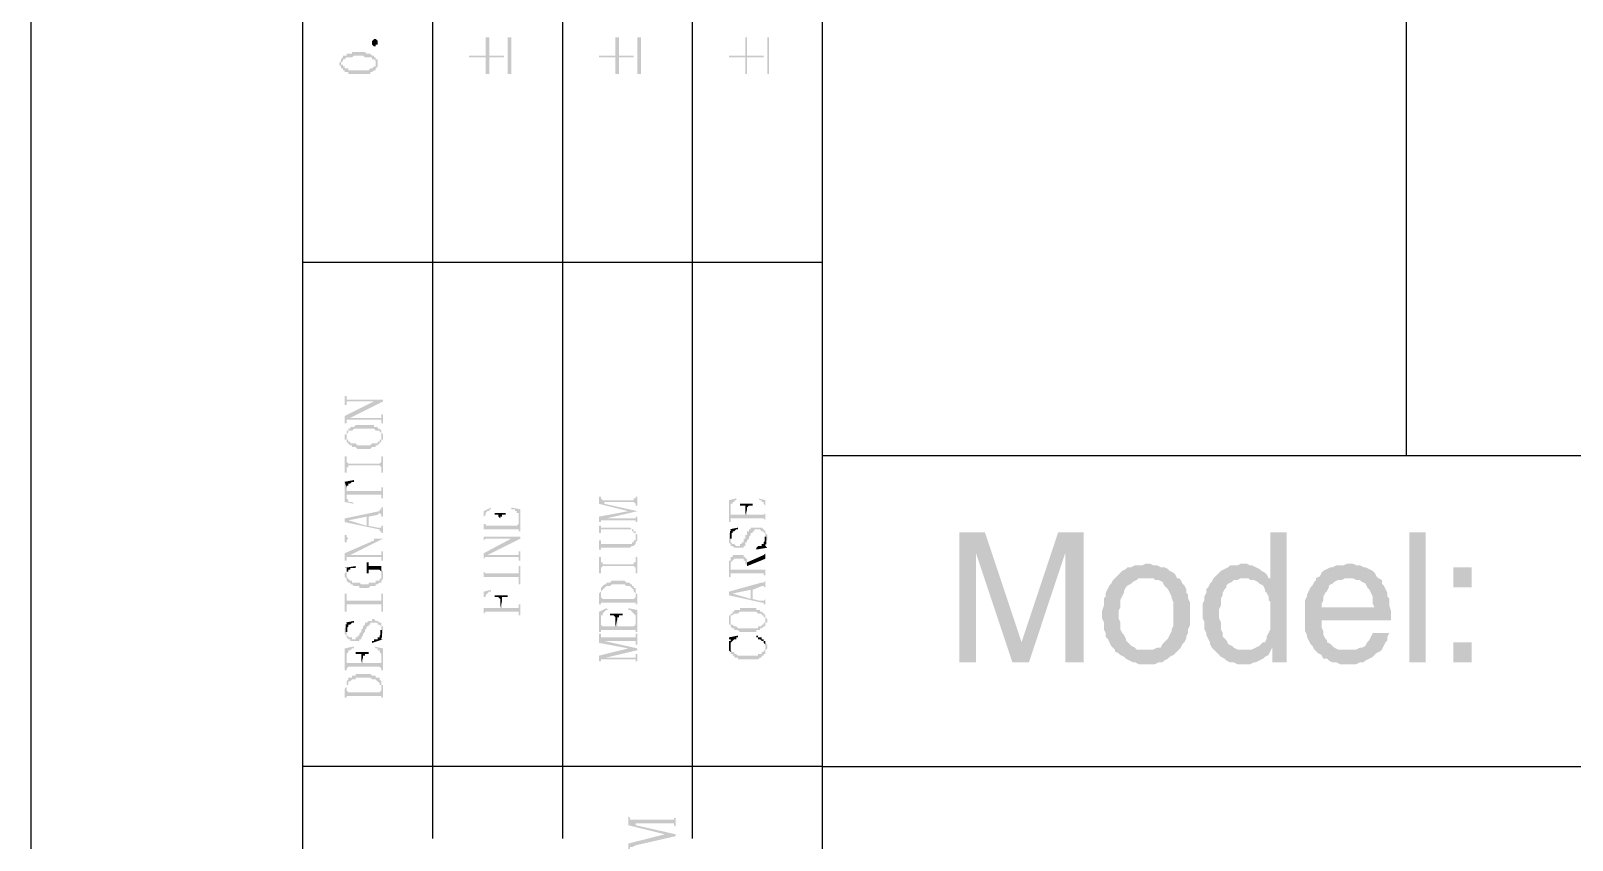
# Model space of a CAD drawing. Header units: millimetres. Extents: x 7018 to 13530, y 4187 to 5692.
# Drawn here: x 7018 to 7056.03, y 4977.43 to 4997.39 of the extents above; entities that cross this region are included whole.
import ezdxf

# ---------------------------------------------------------------- set-up
doc = ezdxf.new("R2010")
doc.units = ezdxf.units.MM

msp = doc.modelspace()

# ---------------------------------------------------------------- hatches: boundary and pattern name
at = {"transparency": 33554559}
for points in [[(7026.558, 4997.095), (7026.558, 4997.05), (7026.513, 4997.05), (7026.513, 4997.005), (7026.468, 4997.005), (7026.423, 4997.05), (7026.423, 4997.095), (7026.423, 4997.14), (7026.423, 4997.14), (7026.468, 4997.186), (7026.513, 4997.186), (7026.558, 4997.14), (7026.558, 4997.095)], [(7028.815, 4996.779), (7028.815, 4996.734), (7029.221, 4996.734), (7029.221, 4996.328), (7029.312, 4996.328), (7029.312, 4996.734), (7029.673, 4996.734), (7029.673, 4996.779), (7029.312, 4996.779), (7029.312, 4997.231), (7029.221, 4997.231), (7029.221, 4996.779)], [(7029.853, 4996.328), (7029.853, 4997.231), (7029.763, 4997.231), (7029.763, 4996.328)], [(7032.019, 4996.779), (7032.019, 4996.734), (7032.426, 4996.734), (7032.426, 4996.328), (7032.516, 4996.328), (7032.516, 4996.734), (7032.877, 4996.734), (7032.877, 4996.779), (7032.516, 4996.779), (7032.516, 4997.231), (7032.426, 4997.231), (7032.426, 4996.779)], [(7033.057, 4996.328), (7033.057, 4997.231), (7032.967, 4997.231), (7032.967, 4996.328)], [(7035.224, 4996.779), (7035.224, 4996.734), (7035.63, 4996.734), (7035.63, 4996.328), (7035.675, 4996.328), (7035.675, 4996.734), (7036.081, 4996.734), (7036.081, 4996.779), (7035.675, 4996.779), (7035.675, 4997.231), (7035.63, 4997.231), (7035.63, 4996.779)], [(7036.217, 4996.328), (7036.217, 4997.231), (7036.172, 4997.231), (7036.172, 4996.328)], [(7025.611, 4996.599), (7025.611, 4996.554), (7025.656, 4996.509), (7025.656, 4996.463), (7025.656, 4996.599), (7025.656, 4996.599), (7025.701, 4996.644), (7025.701, 4996.689), (7025.746, 4996.689), (7025.791, 4996.734), (7025.927, 4996.734), (7025.972, 4996.779), (7026.197, 4996.779), (7026.243, 4996.734), (7026.423, 4996.734), (7026.423, 4996.689), (7026.468, 4996.689), (7026.513, 4996.644), (7026.513, 4996.599), (7026.513, 4996.734), (7026.468, 4996.734), (7026.468, 4996.779), (7026.423, 4996.779), (7026.378, 4996.824), (7026.288, 4996.824), (7026.243, 4996.87), (7025.927, 4996.87), (7025.927, 4996.824), (7025.791, 4996.824), (7025.791, 4996.779), (7025.701, 4996.779), (7025.701, 4996.734), (7025.701, 4996.734), (7025.656, 4996.689), (7025.656, 4996.644), (7025.656, 4996.644)], [(7025.656, 4996.463), (7025.701, 4996.463), (7025.701, 4996.418), (7025.746, 4996.418), (7025.746, 4996.373), (7025.836, 4996.373), (7025.836, 4996.328), (7026.378, 4996.328), (7026.378, 4996.373), (7026.423, 4996.373), (7026.468, 4996.418), (7026.513, 4996.418), (7026.513, 4996.463), (7026.513, 4996.463), (7026.558, 4996.509), (7026.558, 4996.554), (7026.558, 4996.599), (7026.558, 4996.644), (7026.558, 4996.689), (7026.513, 4996.689), (7026.513, 4996.554), (7026.513, 4996.509), (7026.468, 4996.509), (7026.423, 4996.463), (7026.378, 4996.463), (7026.333, 4996.418), (7025.836, 4996.418), (7025.836, 4996.463), (7025.746, 4996.463), (7025.746, 4996.509), (7025.701, 4996.509), (7025.701, 4996.554), (7025.656, 4996.554), (7025.656, 4996.599)], [(7025.746, 4988.385), (7025.746, 4988.159), (7025.791, 4988.159), (7025.791, 4988.249), (7026.694, 4988.249), (7026.694, 4988.294), (7025.791, 4988.294), (7025.791, 4988.385)], [(7025.746, 4987.888), (7025.746, 4987.708), (7025.791, 4987.708), (7025.791, 4987.798), (7025.836, 4987.798), (7025.881, 4987.843), (7026.694, 4988.249), (7026.468, 4988.249)], [(7025.836, 4987.798), (7026.649, 4987.798), (7026.649, 4987.708), (7026.694, 4987.708), (7026.694, 4987.933), (7026.649, 4987.933), (7026.649, 4987.888), (7026.649, 4987.843), (7025.881, 4987.843)], [(7025.746, 4987.392), (7025.746, 4987.347), (7025.746, 4987.302), (7025.791, 4987.302), (7025.791, 4987.256), (7025.791, 4987.256), (7025.836, 4987.211), (7025.836, 4987.211), (7025.881, 4987.166), (7025.927, 4987.166), (7025.927, 4987.121), (7026.017, 4987.121), (7026.062, 4987.076), (7026.378, 4987.076), (7026.423, 4987.121), (7026.513, 4987.121), (7026.513, 4987.166), (7026.558, 4987.166), (7026.604, 4987.211), (7026.604, 4987.211), (7026.649, 4987.256), (7026.649, 4987.302), (7026.694, 4987.302), (7026.694, 4987.347), (7026.694, 4987.392), (7026.694, 4987.437), (7026.694, 4987.437), (7026.649, 4987.482), (7026.649, 4987.392), (7026.649, 4987.347), (7026.649, 4987.302), (7026.604, 4987.302), (7026.604, 4987.256), (7026.558, 4987.256), (7026.558, 4987.211), (7026.423, 4987.211), (7026.378, 4987.166), (7026.062, 4987.166), (7026.017, 4987.211), (7025.881, 4987.211), (7025.881, 4987.256), (7025.836, 4987.256), (7025.836, 4987.302), (7025.791, 4987.302), (7025.791, 4987.347), (7025.791, 4987.482), (7025.791, 4987.437), (7025.746, 4987.437)], [(7025.791, 4987.482), (7025.791, 4987.392), (7025.791, 4987.437), (7025.791, 4987.437), (7025.836, 4987.482), (7025.836, 4987.527), (7025.927, 4987.527), (7025.972, 4987.572), (7026.468, 4987.572), (7026.513, 4987.527), (7026.604, 4987.527), (7026.604, 4987.482), (7026.649, 4987.482), (7026.649, 4987.437), (7026.649, 4987.392), (7026.649, 4987.527), (7026.649, 4987.527), (7026.604, 4987.572), (7026.558, 4987.572), (7026.558, 4987.617), (7026.468, 4987.617), (7026.468, 4987.663), (7026.017, 4987.663), (7025.972, 4987.617), (7025.881, 4987.617), (7025.881, 4987.572), (7025.836, 4987.572), (7025.836, 4987.527), (7025.791, 4987.527)], [(7025.746, 4986.895), (7025.746, 4986.489), (7025.791, 4986.489), (7025.791, 4986.625), (7025.836, 4986.625), (7025.836, 4986.67), (7026.604, 4986.67), (7026.649, 4986.625), (7026.649, 4986.489), (7026.694, 4986.489), (7026.694, 4986.895), (7026.649, 4986.895), (7026.649, 4986.76), (7026.649, 4986.76), (7026.604, 4986.715), (7025.836, 4986.715), (7025.791, 4986.76), (7025.791, 4986.895)], [(7025.746, 4986.264), (7025.791, 4986.128), (7025.791, 4986.173), (7025.836, 4986.173), (7025.836, 4986.218), (7025.881, 4986.218), (7025.927, 4986.264), (7025.972, 4986.264), (7025.972, 4986.309)], [(7025.746, 4986.264), (7025.746, 4985.767), (7025.972, 4985.722), (7025.972, 4985.722), (7025.927, 4985.767), (7025.836, 4985.767), (7025.836, 4985.812), (7025.836, 4985.812), (7025.791, 4985.857), (7025.791, 4986.128)], [(7025.791, 4986.128), (7025.791, 4985.902), (7025.791, 4985.948), (7026.649, 4985.948), (7026.649, 4985.857), (7026.694, 4985.857), (7026.694, 4986.128), (7026.649, 4986.128), (7026.649, 4986.083), (7026.649, 4986.038), (7025.791, 4986.038), (7025.791, 4986.083)], [(7032.019, 4985.902), (7032.019, 4985.722), (7032.742, 4985.541), (7032.967, 4985.541), (7032.155, 4985.722), (7032.155, 4985.767), (7032.11, 4985.812), (7032.11, 4985.812), (7032.065, 4985.857), (7032.065, 4985.902), (7032.065, 4985.902)], [(7032.11, 4985.812), (7032.155, 4985.767), (7032.877, 4985.767), (7032.922, 4985.722), (7032.922, 4985.677), (7032.967, 4985.677), (7032.967, 4985.902), (7032.922, 4985.902), (7032.922, 4985.857), (7032.877, 4985.857), (7032.877, 4985.812)], [(7025.746, 4985.361), (7025.746, 4985.271), (7025.836, 4985.316), (7026.288, 4985.406), (7026.288, 4985.18), (7026.333, 4985.406), (7026.558, 4985.451), (7026.558, 4985.451), (7026.604, 4985.496), (7026.649, 4985.451), (7026.649, 4985.406), (7026.694, 4985.406), (7026.694, 4985.632), (7026.649, 4985.632), (7026.649, 4985.587), (7026.604, 4985.587), (7026.604, 4985.541)], [(7029.176, 4985.541), (7029.176, 4985.045), (7029.176, 4985.406), (7029.176, 4985.406), (7029.221, 4985.451), (7029.221, 4985.496), (7029.221, 4985.496), (7029.266, 4985.541), (7029.312, 4985.541), (7029.312, 4985.587), (7029.357, 4985.587), (7029.357, 4985.632)], [(7029.853, 4985.587), (7029.943, 4985.587), (7029.943, 4985.541), (7029.988, 4985.541), (7029.988, 4985.496), (7030.034, 4985.496), (7030.034, 4985.451), (7030.034, 4985.045), (7030.079, 4985.045), (7030.079, 4985.587), (7029.853, 4985.632)], [(7032.019, 4985.406), (7032.019, 4985.271), (7032.065, 4985.271), (7032.065, 4985.316), (7032.11, 4985.316), (7032.2, 4985.361), (7032.967, 4985.541), (7032.742, 4985.541)], [(7035.224, 4985.812), (7035.224, 4985.271), (7035.269, 4985.271), (7035.269, 4985.632), (7035.269, 4985.677), (7035.269, 4985.722), (7035.314, 4985.722), (7035.314, 4985.767), (7035.359, 4985.767), (7035.359, 4985.812), (7035.404, 4985.812), (7035.404, 4985.857)], [(7035.269, 4985.316), (7035.269, 4985.361), (7036.081, 4985.361), (7036.126, 4985.316), (7036.126, 4985.496), (7036.126, 4985.496), (7036.081, 4985.451), (7035.675, 4985.451), (7035.675, 4985.587), (7035.63, 4985.451), (7035.269, 4985.451), (7035.269, 4985.632)], [(7035.495, 4985.722), (7035.495, 4985.677), (7035.63, 4985.677), (7035.63, 4985.632), (7035.63, 4985.451), (7035.675, 4985.587), (7035.675, 4985.632), (7035.675, 4985.632), (7035.72, 4985.677), (7035.811, 4985.677), (7035.811, 4985.722)], [(7035.946, 4985.857), (7035.946, 4985.857), (7035.991, 4985.812), (7036.036, 4985.812), (7036.036, 4985.767), (7036.081, 4985.767), (7036.081, 4985.722), (7036.081, 4985.722), (7036.126, 4985.677), (7036.126, 4985.632), (7036.126, 4985.271), (7036.126, 4985.812)], [(7025.746, 4985.271), (7026.604, 4985.09), (7026.604, 4985.045), (7026.649, 4985.045), (7026.649, 4985), (7026.694, 4985), (7026.694, 4985.18), (7026.649, 4985.18), (7026.649, 4985.135), (7026.558, 4985.135), (7026.333, 4985.18), (7026.333, 4985.406), (7026.288, 4985.18), (7025.836, 4985.316), (7025.836, 4985.316)], [(7029.176, 4985.045), (7029.176, 4985.09), (7030.034, 4985.09), (7030.034, 4985.225), (7030.034, 4985.225), (7029.988, 4985.18), (7029.582, 4985.18), (7029.582, 4985.361), (7029.582, 4985.18), (7029.221, 4985.18), (7029.221, 4985.225), (7029.176, 4985.225), (7029.176, 4985.406)], [(7029.447, 4985.496), (7029.447, 4985.451), (7029.537, 4985.451), (7029.537, 4985.406), (7029.537, 4985.406), (7029.582, 4985.361), (7029.582, 4985.18), (7029.582, 4985.361), (7029.582, 4985.406), (7029.627, 4985.406), (7029.627, 4985.451), (7029.718, 4985.451), (7029.718, 4985.496)], [(7032.019, 4985.18), (7032.019, 4985), (7032.065, 4985), (7032.065, 4985.045), (7032.065, 4985.09), (7032.832, 4985.09), (7032.832, 4985.045), (7032.877, 4985.045), (7032.877, 4985), (7032.922, 4985), (7032.922, 4984.91), (7032.922, 4985.045), (7032.877, 4985.045), (7032.877, 4985.09), (7032.832, 4985.09), (7032.787, 4985.135), (7032.065, 4985.135), (7032.065, 4985.18), (7032.065, 4985.18)], [(7032.11, 4985.316), (7032.922, 4985.316), (7032.922, 4985.271), (7032.967, 4985.271), (7032.967, 4985.406), (7032.922, 4985.406), (7032.922, 4985.361), (7032.2, 4985.361)], [(7035.224, 4984.864), (7035.224, 4984.774), (7035.224, 4984.774), (7035.269, 4984.729), (7035.269, 4984.684), (7035.314, 4984.684), (7035.359, 4984.639), (7035.585, 4984.639), (7035.585, 4984.684), (7035.63, 4984.684), (7035.63, 4984.729), (7035.63, 4984.774), (7035.675, 4984.774), (7035.675, 4984.819), (7035.675, 4984.819), (7035.72, 4984.864), (7035.72, 4984.91), (7035.72, 4984.91), (7035.765, 4984.955), (7035.765, 4985), (7035.811, 4985), (7035.811, 4985.045), (7035.856, 4985.045), (7035.856, 4985.09), (7035.991, 4985.09), (7036.036, 4985.045), (7036.081, 4985.045), (7036.081, 4985), (7036.126, 4985), (7036.126, 4984.91), (7036.126, 4984.774), (7036.126, 4984.819), (7036.172, 4984.819), (7036.172, 4984.91), (7036.172, 4984.955), (7036.126, 4985), (7036.126, 4985.045), (7036.126, 4985.045), (7036.081, 4985.09), (7036.081, 4985.09), (7036.036, 4985.135), (7035.765, 4985.135), (7035.765, 4985.09), (7035.72, 4985.09), (7035.72, 4985.045), (7035.675, 4985.045), (7035.675, 4984.955), (7035.63, 4984.955), (7035.63, 4984.864), (7035.585, 4984.864), (7035.585, 4984.774), (7035.54, 4984.774), (7035.54, 4984.729), (7035.495, 4984.729), (7035.495, 4984.684), (7035.404, 4984.684), (7035.359, 4984.729), (7035.314, 4984.729), (7035.269, 4984.774), (7035.269, 4984.819), (7035.269, 4985), (7035.224, 4985), (7035.224, 4984.955), (7035.224, 4984.91)], [(7035.224, 4985.09), (7035.269, 4985.09), (7035.269, 4984.91), (7035.269, 4985), (7035.314, 4985), (7035.314, 4985.045), (7035.359, 4985.045), (7035.404, 4985.09), (7035.449, 4985.09), (7035.449, 4985.135)], [(7025.746, 4984.955), (7025.746, 4984.774), (7025.791, 4984.774), (7025.791, 4984.819), (7025.791, 4984.819), (7025.836, 4984.864), (7026.468, 4984.864), (7026.468, 4984.819), (7026.694, 4984.864), (7025.836, 4984.864), (7025.791, 4984.91), (7025.791, 4984.955)], [(7025.746, 4984.503), (7025.746, 4984.323), (7025.791, 4984.323), (7025.791, 4984.368), (7025.791, 4984.413), (7025.836, 4984.413), (7025.881, 4984.458), (7026.694, 4984.864), (7026.468, 4984.819)], [(7029.176, 4985), (7029.176, 4984.774), (7029.176, 4984.819), (7029.176, 4984.819), (7029.221, 4984.864), (7030.079, 4984.864), (7030.079, 4984.91), (7029.176, 4984.91)], [(7029.176, 4984.503), (7029.176, 4984.323), (7029.176, 4984.368), (7029.176, 4984.368), (7029.221, 4984.413), (7029.221, 4984.413), (7029.266, 4984.458), (7030.079, 4984.864), (7029.853, 4984.864)], [(7032.019, 4984.819), (7032.019, 4984.594), (7032.065, 4984.594), (7032.065, 4984.639), (7032.787, 4984.639), (7032.832, 4984.684), (7032.877, 4984.684), (7032.922, 4984.729), (7032.922, 4984.774), (7032.922, 4984.774), (7032.967, 4984.819), (7032.967, 4984.91), (7032.967, 4984.955), (7032.967, 4984.955), (7032.922, 4985), (7032.922, 4984.864), (7032.922, 4984.819), (7032.877, 4984.819), (7032.877, 4984.774), (7032.832, 4984.774), (7032.832, 4984.729), (7032.065, 4984.729), (7032.065, 4984.774), (7032.065, 4984.819)], [(7035.901, 4984.639), (7035.901, 4984.594), (7036.172, 4984.639), (7036.126, 4984.684), (7036.126, 4984.864), (7036.126, 4984.819), (7036.081, 4984.774), (7036.081, 4984.729), (7036.036, 4984.729), (7036.036, 4984.684), (7035.946, 4984.684)], [(7041.542, 4985.016), (7040.91, 4985.016), (7040.91, 4981.812), (7041.317, 4981.812), (7041.317, 4984.52)], [(7041.542, 4985.016), (7041.317, 4984.52), (7042.219, 4981.812), (7042.445, 4982.309)], [(7043.979, 4985.016), (7043.348, 4985.016), (7042.445, 4982.309), (7042.219, 4981.812), (7042.626, 4981.812), (7043.528, 4984.52), (7043.528, 4984.52)], [(7043.979, 4985.016), (7043.528, 4984.52), (7043.528, 4981.812), (7043.979, 4981.812)], [(7048.989, 4985.016), (7048.583, 4985.016), (7048.583, 4983.843), (7048.267, 4983.798), (7048.312, 4983.753), (7048.402, 4983.708), (7048.448, 4983.617), (7048.448, 4983.572), (7048.493, 4983.527), (7048.538, 4983.437), (7048.538, 4983.347), (7048.583, 4983.301), (7048.583, 4982.624), (7048.538, 4982.534), (7048.493, 4982.444), (7048.493, 4982.399), (7048.448, 4982.309), (7048.402, 4982.309), (7048.357, 4982.263), (7048.312, 4982.218), (7048.222, 4982.173), (7048.628, 4982.173), (7048.628, 4981.812), (7048.989, 4981.812)], [(7052.013, 4981.812), (7052.013, 4985.016), (7052.419, 4985.016), (7052.419, 4981.812)], [(7025.836, 4984.413), (7026.649, 4984.413), (7026.649, 4984.368), (7026.649, 4984.323), (7026.694, 4984.323), (7026.694, 4984.549), (7026.649, 4984.549), (7026.649, 4984.458), (7025.881, 4984.458)], [(7029.221, 4984.413), (7030.034, 4984.413), (7030.034, 4984.323), (7030.079, 4984.323), (7030.079, 4984.549), (7030.034, 4984.549), (7030.034, 4984.503), (7030.034, 4984.458), (7029.266, 4984.458)], [(7032.019, 4984.413), (7032.019, 4984.007), (7032.065, 4984.007), (7032.065, 4984.142), (7032.065, 4984.142), (7032.11, 4984.187), (7032.877, 4984.187), (7032.922, 4984.142), (7032.922, 4984.007), (7032.967, 4984.007), (7032.967, 4984.413), (7032.922, 4984.413), (7032.922, 4984.278), (7032.877, 4984.278), (7032.877, 4984.233), (7032.11, 4984.233), (7032.11, 4984.278), (7032.065, 4984.278), (7032.065, 4984.413)], [(7035.224, 4984.233), (7035.224, 4983.917), (7035.269, 4983.917), (7035.269, 4984.233), (7035.269, 4984.278), (7035.269, 4984.278), (7035.314, 4984.323), (7035.314, 4984.323), (7035.359, 4984.368), (7035.585, 4984.368), (7035.585, 4984.323), (7035.63, 4984.323), (7035.63, 4984.278), (7035.63, 4984.233), (7035.675, 4984.233), (7035.675, 4984.097), (7035.675, 4984.368), (7035.63, 4984.368), (7035.63, 4984.413), (7035.585, 4984.413), (7035.585, 4984.458), (7035.314, 4984.458), (7035.314, 4984.413), (7035.269, 4984.413), (7035.269, 4984.368), (7035.269, 4984.323), (7035.224, 4984.323)], [(7035.269, 4983.962), (7035.269, 4984.007), (7036.081, 4984.007), (7036.081, 4983.962), (7036.126, 4983.962), (7036.126, 4983.917), (7036.126, 4984.142), (7036.126, 4984.097), (7035.675, 4984.097), (7035.675, 4984.278), (7035.675, 4984.368), (7035.675, 4984.097), (7035.269, 4984.097), (7035.269, 4984.187)], [(7035.675, 4984.278), (7035.675, 4984.187), (7036.126, 4984.368), (7036.126, 4984.549), (7036.126, 4984.503), (7036.126, 4984.503), (7036.081, 4984.458), (7036.081, 4984.458)], [(7025.746, 4984.142), (7025.791, 4984.142), (7025.791, 4983.962), (7025.791, 4984.007), (7025.791, 4984.052), (7025.836, 4984.052), (7025.836, 4984.097), (7025.881, 4984.097), (7025.881, 4984.142), (7026.017, 4984.142), (7026.017, 4984.187)], [(7025.746, 4983.962), (7025.746, 4983.917), (7025.746, 4983.917), (7025.791, 4983.872), (7025.791, 4983.826), (7025.791, 4983.826), (7025.836, 4983.781), (7025.881, 4983.781), (7025.881, 4983.736), (7025.927, 4983.736), (7025.972, 4983.691), (7026.107, 4983.691), (7026.107, 4983.646), (7026.333, 4983.646), (7026.378, 4983.691), (7026.513, 4983.691), (7026.513, 4983.736), (7026.558, 4983.736), (7026.604, 4983.781), (7026.649, 4983.781), (7026.649, 4983.826), (7026.649, 4983.826), (7026.694, 4983.872), (7026.694, 4983.917), (7026.694, 4984.007), (7026.694, 4984.052), (7026.694, 4984.052), (7026.649, 4984.097), (7026.649, 4983.962), (7026.649, 4983.917), (7026.649, 4983.872), (7026.604, 4983.872), (7026.604, 4983.826), (7026.513, 4983.826), (7026.513, 4983.781), (7026.333, 4983.781), (7026.333, 4983.736), (7026.152, 4983.736), (7026.107, 4983.781), (7025.927, 4983.781), (7025.927, 4983.826), (7025.881, 4983.826), (7025.836, 4983.872), (7025.836, 4983.872), (7025.791, 4983.917), (7025.791, 4983.962), (7025.791, 4984.097), (7025.791, 4984.052), (7025.746, 4984.007), (7025.746, 4984.007)], [(7026.288, 4984.278), (7026.288, 4984.007), (7026.333, 4984.007), (7026.333, 4984.052), (7026.333, 4984.097), (7026.604, 4984.097), (7026.649, 4984.187), (7026.333, 4984.187), (7026.333, 4984.233), (7026.333, 4984.278)], [(7026.604, 4984.097), (7026.649, 4984.052), (7026.649, 4984.007), (7026.649, 4983.962), (7026.649, 4984.097), (7026.649, 4984.187)], [(7029.176, 4984.187), (7029.176, 4983.736), (7029.176, 4983.917), (7030.034, 4983.917), (7030.034, 4983.736), (7030.079, 4983.736), (7030.079, 4984.187), (7030.034, 4984.187), (7030.034, 4984.052), (7030.034, 4984.007), (7029.221, 4984.007), (7029.176, 4984.052)], [(7045.514, 4984.249), (7045.514, 4984.249), (7045.424, 4984.204), (7045.243, 4984.204), (7045.153, 4984.159), (7045.063, 4984.159), (7045.018, 4984.114), (7044.927, 4984.069), (7044.882, 4984.024), (7044.792, 4983.933), (7044.747, 4983.888), (7044.747, 4983.888), (7044.702, 4983.843), (7044.656, 4983.753), (7044.611, 4983.708), (7044.566, 4983.617), (7044.521, 4983.527), (7044.521, 4983.437), (7044.476, 4983.392), (7044.476, 4983.211), (7044.431, 4983.076), (7044.431, 4982.986), (7044.431, 4982.895), (7044.476, 4982.805), (7044.476, 4982.624), (7044.521, 4982.534), (7044.521, 4982.444), (7044.566, 4982.399), (7044.611, 4982.309), (7044.656, 4982.218), (7044.702, 4982.173), (7044.747, 4982.128), (7044.747, 4982.083), (7045.514, 4982.128), (7045.288, 4982.128), (7045.243, 4982.173), (7045.153, 4982.218), (7045.108, 4982.263), (7045.018, 4982.354), (7045.018, 4982.399), (7044.972, 4982.489), (7044.927, 4982.534), (7044.882, 4982.624), (7044.882, 4982.805), (7044.837, 4982.895), (7044.837, 4983.076), (7044.882, 4983.166), (7044.882, 4983.347), (7044.927, 4983.437), (7044.972, 4983.527), (7044.972, 4983.572), (7045.018, 4983.662), (7045.063, 4983.708), (7045.153, 4983.753), (7045.198, 4983.798), (7045.288, 4983.843), (7045.333, 4983.888), (7046.281, 4983.888), (7046.236, 4983.978), (7046.191, 4984.024), (7046.101, 4984.069), (7046.056, 4984.114), (7045.965, 4984.159), (7045.875, 4984.159), (7045.785, 4984.204), (7045.694, 4984.204), (7045.604, 4984.249)], [(7047.906, 4984.249), (7047.861, 4984.249), (7047.771, 4984.204), (7047.59, 4984.204), (7047.545, 4984.159), (7047.455, 4984.114), (7047.364, 4984.069), (7047.319, 4984.024), (7047.274, 4983.978), (7047.184, 4983.888), (7048.041, 4983.888), (7048.086, 4983.843), (7048.177, 4983.843), (7048.267, 4983.798), (7048.583, 4983.843), (7048.583, 4983.888), (7048.538, 4983.888), (7048.493, 4983.978), (7048.448, 4984.024), (7048.357, 4984.069), (7048.312, 4984.114), (7048.222, 4984.159), (7048.132, 4984.204), (7048.086, 4984.204), (7047.996, 4984.249)], [(7050.524, 4984.249), (7050.479, 4984.249), (7050.388, 4984.204), (7050.208, 4984.204), (7050.117, 4984.159), (7050.072, 4984.159), (7049.982, 4984.114), (7049.892, 4984.069), (7049.847, 4984.024), (7049.802, 4983.933), (7049.711, 4983.888), (7050.614, 4983.888), (7050.704, 4983.843), (7050.794, 4983.843), (7050.84, 4983.798), (7050.93, 4983.753), (7050.975, 4983.662), (7050.975, 4983.662), (7051.02, 4983.617), (7051.065, 4983.527), (7051.11, 4983.437), (7051.11, 4983.256), (7051.155, 4983.166), (7049.44, 4983.166), (7049.44, 4982.579), (7049.486, 4982.489), (7049.486, 4982.444), (7049.531, 4982.354), (7049.576, 4982.263), (7049.621, 4982.218), (7049.666, 4982.128), (7049.711, 4982.083), (7050.524, 4982.128), (7050.253, 4982.128), (7050.163, 4982.173), (7050.117, 4982.218), (7050.072, 4982.263), (7049.982, 4982.309), (7049.982, 4982.354), (7049.937, 4982.399), (7049.892, 4982.489), (7049.892, 4982.579), (7049.847, 4982.67), (7049.847, 4982.85), (7051.562, 4982.85), (7051.562, 4983.076), (7051.517, 4983.211), (7051.517, 4983.392), (7051.471, 4983.437), (7051.471, 4983.527), (7051.426, 4983.617), (7051.381, 4983.708), (7051.336, 4983.753), (7051.336, 4983.843), (7051.246, 4983.888), (7051.201, 4983.933), (7051.155, 4984.024), (7051.11, 4984.069), (7051.02, 4984.114), (7050.93, 4984.159), (7050.885, 4984.159), (7050.794, 4984.204), (7050.704, 4984.204), (7050.614, 4984.249)], [(7053.547, 4983.662), (7053.547, 4984.159), (7053.096, 4984.159), (7053.096, 4983.662)], [(7032.019, 4983.465), (7032.019, 4983.24), (7032.065, 4983.24), (7032.065, 4983.465), (7032.065, 4983.51), (7032.065, 4983.556), (7032.11, 4983.601), (7032.11, 4983.601), (7032.155, 4983.646), (7032.155, 4983.646), (7032.2, 4983.691), (7032.29, 4983.691), (7032.335, 4983.736), (7032.651, 4983.736), (7032.696, 4983.691), (7032.787, 4983.691), (7032.832, 4983.646), (7032.832, 4983.646), (7032.877, 4983.601), (7032.877, 4983.556), (7032.877, 4983.556), (7032.922, 4983.51), (7032.922, 4983.465), (7032.922, 4983.24), (7032.967, 4983.24), (7032.967, 4983.465), (7032.967, 4983.51), (7032.922, 4983.51), (7032.922, 4983.601), (7032.922, 4983.646), (7032.877, 4983.646), (7032.877, 4983.691), (7032.832, 4983.691), (7032.832, 4983.736), (7032.787, 4983.736), (7032.787, 4983.781), (7032.696, 4983.781), (7032.651, 4983.826), (7032.335, 4983.826), (7032.29, 4983.781), (7032.2, 4983.781), (7032.2, 4983.736), (7032.155, 4983.736), (7032.11, 4983.691), (7032.11, 4983.691), (7032.065, 4983.646), (7032.065, 4983.556), (7032.065, 4983.556), (7032.019, 4983.51), (7032.019, 4983.51)], [(7035.224, 4983.556), (7035.224, 4983.465), (7035.314, 4983.51), (7035.765, 4983.601), (7035.765, 4983.375), (7035.811, 4983.601), (7036.036, 4983.691), (7036.081, 4983.691), (7036.126, 4983.646), (7036.126, 4983.601), (7036.126, 4983.826), (7036.126, 4983.826), (7036.081, 4983.781), (7036.036, 4983.781)], [(7046.281, 4983.888), (7045.514, 4983.888), (7045.694, 4983.888), (7045.74, 4983.843), (7045.83, 4983.843), (7045.92, 4983.798), (7045.965, 4983.708), (7046.01, 4983.662), (7046.056, 4983.617), (7046.101, 4983.527), (7046.146, 4983.437), (7046.146, 4983.392), (7046.191, 4983.301), (7046.191, 4982.715), (7046.146, 4982.624), (7046.146, 4982.579), (7046.101, 4982.489), (7046.056, 4982.399), (7046.01, 4982.354), (7045.965, 4982.309), (7045.92, 4982.263), (7045.875, 4982.173), (7045.785, 4982.173), (7045.694, 4982.128), (7045.514, 4982.128), (7044.747, 4982.083), (7044.837, 4982.038), (7044.882, 4981.993), (7044.972, 4981.947), (7045.018, 4981.902), (7045.108, 4981.857), (7045.198, 4981.812), (7045.243, 4981.812), (7045.333, 4981.767), (7045.74, 4981.767), (7045.83, 4981.812), (7045.92, 4981.812), (7045.965, 4981.857), (7046.056, 4981.902), (7046.101, 4981.947), (7046.191, 4981.993), (7046.236, 4982.038), (7046.326, 4982.128), (7046.326, 4982.128), (7046.371, 4982.173), (7046.417, 4982.263), (7046.462, 4982.309), (7046.507, 4982.399), (7046.507, 4982.444), (7046.552, 4982.534), (7046.552, 4982.624), (7046.597, 4982.715), (7046.597, 4982.986), (7046.597, 4983.301), (7046.552, 4983.392), (7046.552, 4983.482), (7046.507, 4983.527), (7046.507, 4983.617), (7046.462, 4983.708), (7046.417, 4983.753), (7046.371, 4983.843), (7046.326, 4983.888)], [(7047.184, 4983.888), (7047.139, 4983.798), (7047.094, 4983.753), (7047.048, 4983.662), (7047.003, 4983.617), (7047.003, 4983.527), (7046.958, 4983.437), (7046.958, 4983.347), (7046.913, 4983.256), (7046.913, 4982.895), (7046.958, 4982.805), (7046.958, 4982.624), (7047.003, 4982.534), (7047.003, 4982.489), (7047.048, 4982.399), (7047.094, 4982.309), (7047.094, 4982.263), (7047.139, 4982.173), (7047.184, 4982.128), (7047.274, 4982.038), (7047.319, 4981.993), (7047.364, 4981.947), (7047.455, 4981.902), (7047.5, 4981.857), (7047.59, 4981.812), (7047.68, 4981.812), (7047.771, 4981.767), (7048.086, 4981.767), (7048.177, 4981.812), (7048.222, 4981.812), (7048.312, 4981.857), (7048.402, 4981.902), (7048.448, 4981.947), (7048.538, 4981.993), (7048.583, 4982.083), (7047.951, 4982.128), (7047.771, 4982.128), (7047.68, 4982.173), (7047.635, 4982.218), (7047.545, 4982.263), (7047.5, 4982.354), (7047.455, 4982.399), (7047.41, 4982.444), (7047.41, 4982.534), (7047.364, 4982.624), (7047.364, 4982.805), (7047.319, 4982.895), (7047.319, 4983.121), (7047.364, 4983.211), (7047.364, 4983.392), (7047.41, 4983.482), (7047.41, 4983.527), (7047.455, 4983.617), (7047.5, 4983.662), (7047.5, 4983.708), (7047.545, 4983.753), (7047.635, 4983.798), (7047.68, 4983.843), (7047.771, 4983.843), (7047.861, 4983.888), (7047.951, 4983.888)], [(7049.711, 4983.888), (7049.711, 4983.843), (7049.666, 4983.798), (7049.621, 4983.708), (7049.576, 4983.662), (7049.531, 4983.572), (7049.486, 4983.482), (7049.486, 4983.437), (7049.44, 4983.347), (7049.44, 4983.166), (7049.847, 4983.166), (7049.847, 4983.256), (7049.892, 4983.347), (7049.892, 4983.437), (7049.937, 4983.527), (7049.982, 4983.572), (7050.027, 4983.662), (7050.027, 4983.708), (7050.117, 4983.753), (7050.163, 4983.798), (7050.253, 4983.843), (7050.343, 4983.843), (7050.433, 4983.888), (7050.524, 4983.888)], [(7025.746, 4983.51), (7025.746, 4983.059), (7025.791, 4983.059), (7025.791, 4983.195), (7025.791, 4983.24), (7026.649, 4983.24), (7026.649, 4983.059), (7026.694, 4983.059), (7026.694, 4983.51), (7026.649, 4983.51), (7026.649, 4983.375), (7026.649, 4983.33), (7025.791, 4983.33), (7025.791, 4983.51)], [(7029.176, 4983.556), (7029.176, 4982.969), (7029.176, 4983.33), (7029.176, 4983.42), (7029.221, 4983.42), (7029.221, 4983.465), (7029.221, 4983.465), (7029.266, 4983.51), (7029.266, 4983.51), (7029.312, 4983.556), (7029.357, 4983.556), (7029.357, 4983.601)], [(7029.176, 4983.014), (7029.176, 4983.014), (7029.221, 4983.059), (7030.034, 4983.059), (7030.034, 4982.969), (7030.079, 4982.969), (7030.079, 4983.24), (7030.034, 4983.24), (7030.034, 4983.195), (7030.034, 4983.149), (7029.627, 4983.149), (7029.627, 4983.33), (7029.582, 4983.149), (7029.176, 4983.149), (7029.176, 4983.33)], [(7029.447, 4983.465), (7029.447, 4983.42), (7029.537, 4983.42), (7029.582, 4983.375), (7029.582, 4983.149), (7029.627, 4983.33), (7029.627, 4983.375), (7029.627, 4983.42), (7029.763, 4983.42), (7029.763, 4983.465)], [(7032.065, 4983.24), (7032.065, 4983.285), (7032.922, 4983.285), (7032.922, 4983.24), (7032.922, 4983.465), (7032.922, 4983.42), (7032.922, 4983.42), (7032.877, 4983.375), (7032.11, 4983.375), (7032.065, 4983.42), (7032.065, 4983.465)], [(7035.224, 4983.465), (7036.036, 4983.285), (7036.081, 4983.285), (7036.081, 4983.24), (7036.126, 4983.24), (7036.126, 4983.195), (7036.126, 4983.375), (7036.126, 4983.375), (7036.081, 4983.33), (7035.991, 4983.33), (7035.811, 4983.375), (7035.811, 4983.601), (7035.765, 4983.375), (7035.314, 4983.51), (7035.314, 4983.51)], [(7025.746, 4982.563), (7025.746, 4982.518), (7025.746, 4982.518), (7025.791, 4982.472), (7025.791, 4982.427), (7025.791, 4982.427), (7025.836, 4982.382), (7025.881, 4982.382), (7025.881, 4982.337), (7026.107, 4982.337), (7026.107, 4982.382), (7026.152, 4982.382), (7026.152, 4982.427), (7026.152, 4982.427), (7026.197, 4982.472), (7026.197, 4982.518), (7026.243, 4982.563), (7026.243, 4982.608), (7026.288, 4982.653), (7026.288, 4982.698), (7026.333, 4982.698), (7026.333, 4982.743), (7026.378, 4982.743), (7026.378, 4982.788), (7026.558, 4982.788), (7026.558, 4982.743), (7026.604, 4982.743), (7026.649, 4982.698), (7026.649, 4982.653), (7026.649, 4982.472), (7026.649, 4982.518), (7026.694, 4982.518), (7026.694, 4982.563), (7026.694, 4982.608), (7026.694, 4982.653), (7026.694, 4982.698), (7026.649, 4982.698), (7026.649, 4982.743), (7026.649, 4982.788), (7026.604, 4982.788), (7026.558, 4982.833), (7026.513, 4982.833), (7026.468, 4982.879), (7026.423, 4982.879), (7026.423, 4982.833), (7026.333, 4982.833), (7026.288, 4982.788), (7026.243, 4982.788), (7026.243, 4982.743), (7026.243, 4982.743), (7026.197, 4982.698), (7026.197, 4982.653), (7026.152, 4982.608), (7026.152, 4982.563), (7026.107, 4982.518), (7026.107, 4982.472), (7026.062, 4982.472), (7026.062, 4982.427), (7026.017, 4982.427), (7026.017, 4982.382), (7025.927, 4982.382), (7025.927, 4982.427), (7025.836, 4982.427), (7025.836, 4982.472), (7025.791, 4982.472), (7025.791, 4982.563), (7025.791, 4982.698), (7025.791, 4982.698), (7025.746, 4982.653), (7025.746, 4982.608)], [(7032.019, 4983.059), (7032.019, 4982.563), (7032.065, 4982.563), (7032.065, 4982.924), (7032.065, 4982.969), (7032.11, 4982.969), (7032.11, 4983.014), (7032.11, 4983.014), (7032.155, 4983.059), (7032.155, 4983.059), (7032.2, 4983.104), (7032.245, 4983.104), (7032.2, 4983.149)], [(7032.065, 4982.563), (7032.065, 4982.608), (7032.922, 4982.608), (7032.922, 4982.563), (7032.922, 4982.743), (7032.922, 4982.743), (7032.877, 4982.698), (7032.471, 4982.698), (7032.471, 4982.879), (7032.426, 4982.698), (7032.11, 4982.698), (7032.065, 4982.743), (7032.065, 4982.924)], [(7032.29, 4983.014), (7032.29, 4982.969), (7032.381, 4982.969), (7032.426, 4982.924), (7032.426, 4982.879), (7032.426, 4982.698), (7032.471, 4982.879), (7032.471, 4982.924), (7032.516, 4982.924), (7032.516, 4982.969), (7032.606, 4982.969), (7032.606, 4983.014)], [(7032.742, 4983.104), (7032.787, 4983.104), (7032.832, 4983.059), (7032.832, 4983.059), (7032.877, 4983.014), (7032.877, 4983.014), (7032.922, 4982.969), (7032.922, 4982.563), (7032.967, 4982.563), (7032.967, 4983.104), (7032.742, 4983.149)], [(7035.224, 4982.833), (7035.224, 4982.788), (7035.224, 4982.743), (7035.269, 4982.743), (7035.269, 4982.698), (7035.269, 4982.698), (7035.314, 4982.653), (7035.359, 4982.653), (7035.359, 4982.608), (7035.449, 4982.608), (7035.495, 4982.563), (7035.901, 4982.563), (7035.901, 4982.608), (7035.991, 4982.608), (7035.991, 4982.653), (7036.036, 4982.653), (7036.081, 4982.698), (7036.126, 4982.698), (7036.126, 4982.743), (7036.126, 4982.788), (7036.172, 4982.788), (7036.172, 4982.833), (7036.172, 4982.879), (7036.172, 4982.879), (7036.126, 4982.924), (7036.126, 4982.969), (7036.126, 4982.833), (7036.126, 4982.788), (7036.081, 4982.788), (7036.081, 4982.743), (7036.036, 4982.743), (7036.036, 4982.698), (7035.946, 4982.698), (7035.946, 4982.653), (7035.449, 4982.653), (7035.404, 4982.698), (7035.359, 4982.698), (7035.314, 4982.743), (7035.269, 4982.743), (7035.269, 4982.788), (7035.269, 4982.833), (7035.269, 4982.969), (7035.224, 4982.969), (7035.224, 4982.924), (7035.224, 4982.879)], [(7035.269, 4982.969), (7035.269, 4982.833), (7035.269, 4982.924), (7035.269, 4982.969), (7035.314, 4982.969), (7035.359, 4983.014), (7035.449, 4983.014), (7035.495, 4983.059), (7035.901, 4983.059), (7035.946, 4983.014), (7036.036, 4983.014), (7036.036, 4982.969), (7036.081, 4982.969), (7036.081, 4982.924), (7036.126, 4982.924), (7036.126, 4982.879), (7036.126, 4982.833), (7036.126, 4982.969), (7036.126, 4982.969), (7036.081, 4983.014), (7036.081, 4983.014), (7036.036, 4983.059), (7035.991, 4983.059), (7035.991, 4983.104), (7035.901, 4983.104), (7035.901, 4983.149), (7035.495, 4983.149), (7035.495, 4983.104), (7035.359, 4983.104), (7035.359, 4983.059), (7035.314, 4983.059), (7035.314, 4983.014), (7035.269, 4983.014)], [(7025.746, 4982.788), (7025.791, 4982.788), (7025.791, 4982.653), (7025.791, 4982.653), (7025.836, 4982.698), (7025.836, 4982.743), (7025.881, 4982.743), (7025.927, 4982.788), (7025.972, 4982.788), (7025.972, 4982.833)], [(7026.423, 4982.337), (7026.423, 4982.292), (7026.694, 4982.382), (7026.649, 4982.382), (7026.649, 4982.563), (7026.649, 4982.518), (7026.649, 4982.518), (7026.604, 4982.472), (7026.604, 4982.427), (7026.558, 4982.427), (7026.558, 4982.382), (7026.468, 4982.382), (7026.468, 4982.337)], [(7032.019, 4982.518), (7032.019, 4982.292), (7032.742, 4982.156), (7032.742, 4982.156), (7032.967, 4982.111), (7032.967, 4982.156), (7032.155, 4982.337), (7032.155, 4982.337), (7032.11, 4982.427), (7032.065, 4982.427), (7032.065, 4982.518)], [(7032.11, 4982.427), (7032.155, 4982.337), (7032.922, 4982.337), (7032.922, 4982.247), (7032.967, 4982.247), (7032.967, 4982.518), (7032.922, 4982.518), (7032.922, 4982.472), (7032.922, 4982.427), (7032.877, 4982.427)], [(7035.224, 4982.427), (7035.224, 4982.382), (7035.269, 4982.382), (7035.269, 4982.066), (7035.269, 4982.202), (7035.269, 4982.292), (7035.269, 4982.292), (7035.314, 4982.337), (7035.314, 4982.337), (7035.359, 4982.382), (7035.404, 4982.382), (7035.404, 4982.427), (7035.449, 4982.427), (7035.449, 4982.472)], [(7035.901, 4982.427), (7035.946, 4982.427), (7035.946, 4982.382), (7035.991, 4982.382), (7036.036, 4982.337), (7036.081, 4982.337), (7036.081, 4982.292), (7036.081, 4982.292), (7036.126, 4982.247), (7036.126, 4982.202), (7036.126, 4982.337), (7036.081, 4982.337), (7036.081, 4982.382), (7036.036, 4982.382), (7036.036, 4982.427), (7035.946, 4982.427), (7035.946, 4982.472), (7035.901, 4982.472)], [(7051.517, 4982.534), (7051.11, 4982.534), (7051.065, 4982.444), (7051.02, 4982.354), (7050.975, 4982.309), (7050.93, 4982.218), (7050.84, 4982.173), (7050.794, 4982.173), (7050.704, 4982.128), (7050.524, 4982.128), (7049.711, 4982.083), (7049.711, 4982.083), (7049.756, 4982.038), (7049.847, 4981.993), (7049.892, 4981.902), (7049.982, 4981.902), (7050.027, 4981.857), (7050.117, 4981.812), (7050.208, 4981.812), (7050.298, 4981.767), (7050.704, 4981.767), (7050.794, 4981.812), (7050.885, 4981.812), (7050.93, 4981.857), (7051.02, 4981.902), (7051.11, 4981.947), (7051.155, 4981.993), (7051.201, 4982.038), (7051.291, 4982.083), (7051.336, 4982.128), (7051.381, 4982.218), (7051.426, 4982.309), (7051.471, 4982.354), (7051.471, 4982.444)], [(7025.746, 4982.156), (7025.746, 4981.615), (7025.791, 4981.615), (7025.791, 4981.976), (7025.791, 4982.021), (7025.791, 4982.021), (7025.836, 4982.066), (7025.836, 4982.111), (7025.881, 4982.111), (7025.927, 4982.156), (7025.972, 4982.156), (7025.972, 4982.202)], [(7026.468, 4982.202), (7026.468, 4982.202), (7026.513, 4982.156), (7026.558, 4982.156), (7026.558, 4982.111), (7026.604, 4982.111), (7026.604, 4982.066), (7026.649, 4982.021), (7026.649, 4981.976), (7026.649, 4981.615), (7026.694, 4981.615), (7026.694, 4982.156)], [(7032.019, 4981.976), (7032.019, 4981.841), (7032.065, 4981.841), (7032.065, 4981.886), (7032.11, 4981.886), (7032.2, 4981.931), (7032.967, 4982.111), (7032.742, 4982.156)], [(7035.224, 4982.202), (7035.224, 4982.156), (7035.224, 4982.111), (7035.224, 4982.111), (7035.269, 4982.066), (7035.269, 4982.337), (7035.224, 4982.337), (7035.224, 4982.247), (7035.224, 4982.247)], [(7035.269, 4982.066), (7035.269, 4982.021), (7035.314, 4982.021), (7035.314, 4981.976), (7035.359, 4981.976), (7035.359, 4981.931), (7035.449, 4981.931), (7035.449, 4981.886), (7035.946, 4981.886), (7035.991, 4981.931), (7036.036, 4981.931), (7036.036, 4981.976), (7036.081, 4981.976), (7036.081, 4982.021), (7036.126, 4982.021), (7036.126, 4982.066), (7036.126, 4982.111), (7036.172, 4982.156), (7036.172, 4982.202), (7036.172, 4982.247), (7036.126, 4982.292), (7036.126, 4982.337), (7036.126, 4982.156), (7036.126, 4982.111), (7036.081, 4982.111), (7036.081, 4982.066), (7036.036, 4982.066), (7036.036, 4982.021), (7035.946, 4982.021), (7035.946, 4981.976), (7035.449, 4981.976), (7035.404, 4982.021), (7035.359, 4982.021), (7035.359, 4982.066), (7035.314, 4982.066), (7035.269, 4982.111), (7035.269, 4982.156), (7035.269, 4982.202)], [(7048.222, 4982.173), (7048.132, 4982.128), (7047.951, 4982.128), (7048.583, 4982.083), (7048.628, 4982.173)], [(7053.547, 4981.812), (7053.547, 4982.309), (7053.096, 4982.309), (7053.096, 4981.812)], [(7025.791, 4981.66), (7025.791, 4981.66), (7025.836, 4981.705), (7026.604, 4981.705), (7026.649, 4981.66), (7026.649, 4981.841), (7026.649, 4981.795), (7026.197, 4981.795), (7026.197, 4981.931), (7026.152, 4981.795), (7025.791, 4981.795), (7025.791, 4981.976)], [(7026.017, 4982.066), (7026.017, 4982.021), (7026.152, 4982.021), (7026.152, 4981.976), (7026.152, 4981.795), (7026.197, 4981.931), (7026.197, 4981.976), (7026.243, 4981.976), (7026.243, 4982.021), (7026.333, 4982.021), (7026.333, 4982.066)], [(7032.11, 4981.886), (7032.922, 4981.886), (7032.922, 4981.841), (7032.967, 4981.841), (7032.967, 4982.021), (7032.922, 4982.021), (7032.922, 4981.976), (7032.922, 4981.931), (7032.2, 4981.931)], [(7025.746, 4981.164), (7025.746, 4980.938), (7025.791, 4980.938), (7025.791, 4981.164), (7025.791, 4981.254), (7025.836, 4981.254), (7025.836, 4981.299), (7025.836, 4981.344), (7025.881, 4981.344), (7025.927, 4981.389), (7026.017, 4981.389), (7026.017, 4981.434), (7026.378, 4981.434), (7026.423, 4981.389), (7026.513, 4981.389), (7026.558, 4981.344), (7026.558, 4981.344), (7026.604, 4981.299), (7026.604, 4981.254), (7026.649, 4981.254), (7026.649, 4981.209), (7026.649, 4981.164), (7026.649, 4980.938), (7026.694, 4980.938), (7026.694, 4981.164), (7026.694, 4981.254), (7026.649, 4981.254), (7026.649, 4981.299), (7026.649, 4981.344), (7026.649, 4981.344), (7026.604, 4981.389), (7026.604, 4981.434), (7026.513, 4981.434), (7026.513, 4981.48), (7026.423, 4981.48), (7026.378, 4981.525), (7026.017, 4981.525), (7026.017, 4981.48), (7025.927, 4981.48), (7025.927, 4981.434), (7025.836, 4981.434), (7025.836, 4981.389), (7025.836, 4981.389), (7025.791, 4981.344), (7025.791, 4981.299), (7025.791, 4981.209), (7025.791, 4981.209)], [(7025.791, 4980.938), (7025.791, 4980.983), (7026.649, 4980.983), (7026.649, 4980.938), (7026.649, 4981.164), (7026.649, 4981.118), (7026.649, 4981.118), (7026.604, 4981.073), (7025.836, 4981.073), (7025.791, 4981.118), (7025.791, 4981.164)], [(7032.742, 4978.021), (7032.742, 4977.795), (7033.644, 4977.57), (7033.644, 4977.57), (7033.915, 4977.525), (7033.915, 4977.57), (7032.922, 4977.795), (7032.922, 4977.84), (7032.832, 4977.931), (7032.787, 4977.931), (7032.787, 4977.976), (7032.787, 4977.976), (7032.742, 4978.021)], [(7032.832, 4977.931), (7032.922, 4977.84), (7033.87, 4977.84), (7033.87, 4977.795), (7033.87, 4977.795), (7033.915, 4977.75), (7033.915, 4977.705), (7033.915, 4978.021), (7033.915, 4977.976), (7033.87, 4977.976), (7033.87, 4977.931), (7033.825, 4977.931)], [(7032.742, 4977.344), (7032.742, 4977.163), (7032.742, 4977.209), (7032.787, 4977.209), (7032.787, 4977.254), (7032.832, 4977.254), (7032.922, 4977.299), (7033.915, 4977.525), (7033.644, 4977.57)]]:
    msp.add_hatch(color=256, dxfattribs=at).paths.add_polyline_path(points)

# ---------------------------------------------------------------- linework, layer by layer
for p, q in [((7024.708, 5242.873), (7024.708, 4956.132)), ((7051.932, 5242.873), (7051.932, 4986.912))]:
    msp.add_line(p, q)
for points in [[(7438.001, 4951.873), (7438.001, 5248.873), (7018.001, 5248.873), (7018.001, 4951.873)], [(7035.269, 4985), (7035.269, 4984.864), (7035.269, 4984.91), (7035.269, 4985.045), (7035.269, 4985.045)], [(7036.126, 4984.864), (7036.126, 4984.729), (7036.126, 4984.91)], [(7025.791, 4982.698), (7025.791, 4982.563), (7025.791, 4982.743), (7025.791, 4982.743)], [(7026.649, 4982.563), (7026.649, 4982.427), (7026.649, 4982.608)]]:
    msp.add_lwpolyline(points, close=True)
for points in [[(7037.526, 5242.873), (7037.526, 4956.132)], [(7027.912, 5070.48), (7027.912, 4977.463)], [(7031.117, 5070.48), (7031.117, 4977.463)], [(7034.321, 5070.48), (7034.321, 4977.463)], [(7024.708, 4991.679), (7037.526, 4991.679)], [(7037.526, 4986.912), (7433.963, 4986.912)], [(7037.526, 4979.24), (7024.708, 4979.24)], [(7037.526, 4979.24), (7333.656, 4979.24)]]:
    msp.add_lwpolyline(points)

doc.saveas('drawing.dxf')
